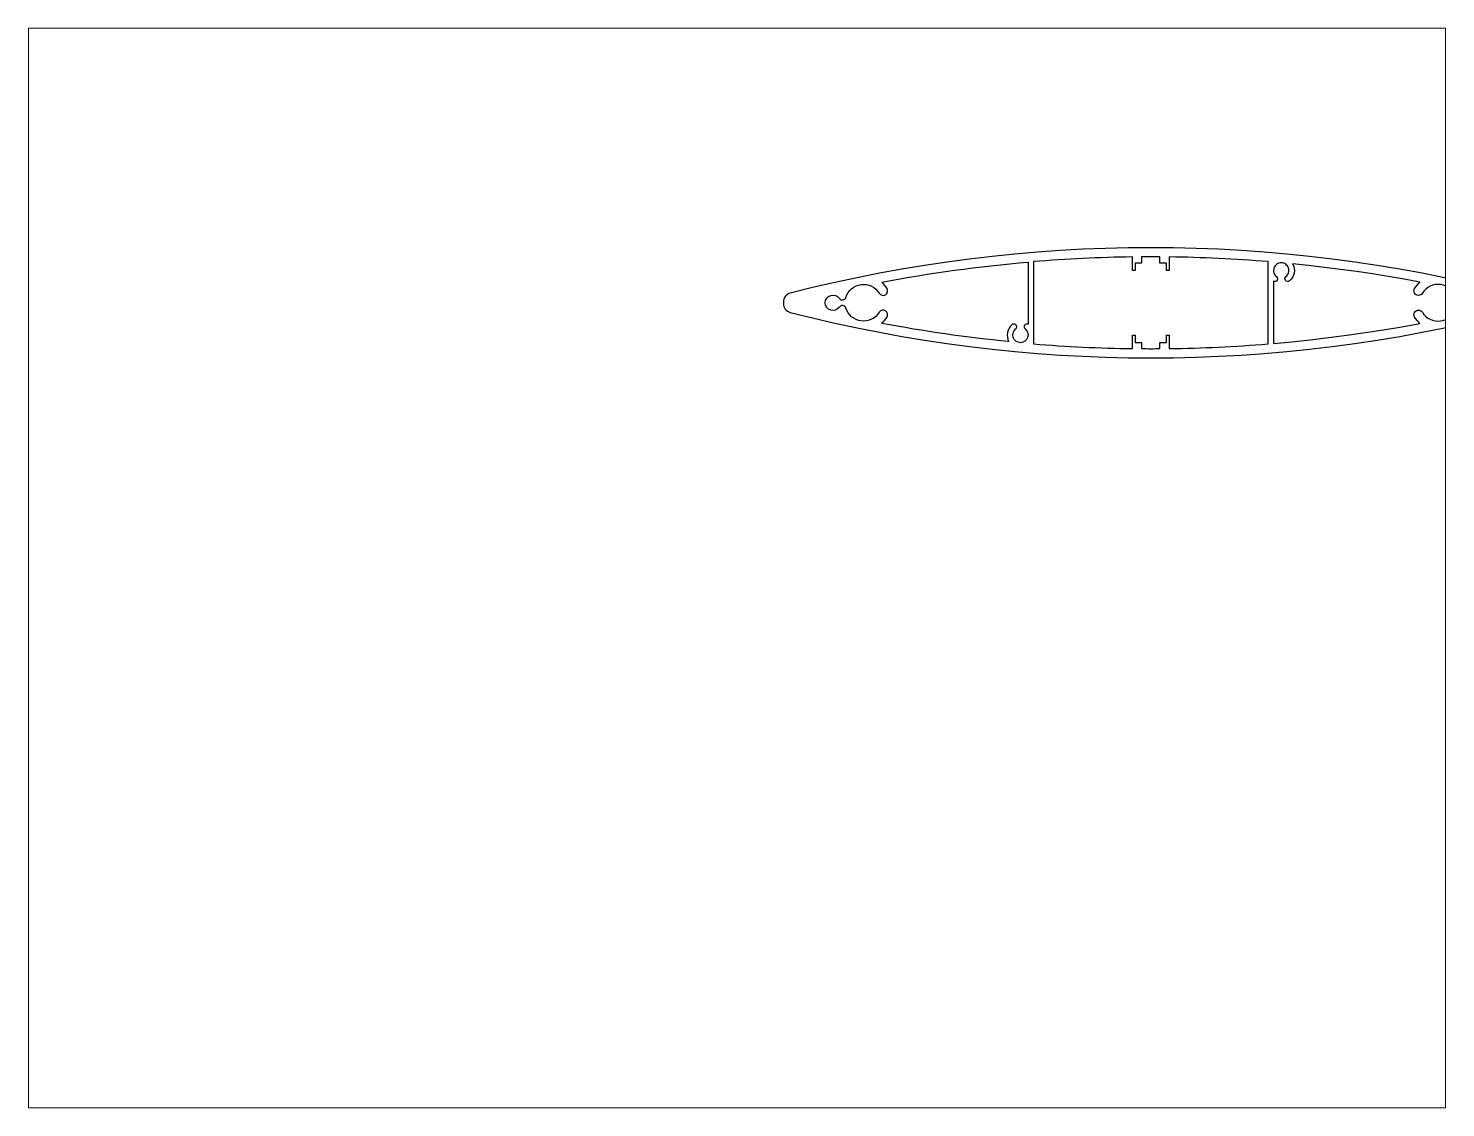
# Paper-space layout 'Layout1' of a CAD drawing. Extents: x 27 to 240, y 20 to 183.
# The model-space entities are those that its viewports show. They can reach past a viewport. Long polylines and large blocks are cut down to what shows.
import ezdxf

# ---------------------------------------------------------------- set-up
doc = ezdxf.new("R2010")
doc.units = 0
doc.header["$LTSCALE"] = 15
doc.layers.get('0').update_dxf_attribs({"linetype": 'CONTINUOUS'})

msp = doc.modelspace()

# ---------------------------------------------------------------- linework, layer by layer
at = {"color": 0, "linetype": 'CONTINUOUS', "ltscale": 0.05}
for points in [[(203.13, 202.72), (203.13, 202.33, 0.342458), (205.01, 199.9, 0.126181), (401.26, 199.9, 0.342458), (403.13, 202.33), (403.13, 202.72, 0.342458), (401.26, 205.14, 0.126181), (205.01, 205.14, 0.342458)], [(220.15, 201.07, 0.629377), (218.37, 201.34, -3.238303), (218.37, 203.71, 0.629377), (220.15, 203.98, -0.64774), (229.21, 205.12, 1), (231.34, 206.42, 0.074669), (229.91, 208.13, -0.025619), (269.73, 213.6), (269.73, 196.65, 0.91582), (268.92, 195.4, -2.913968), (266.35, 195.4, 1), (265.42, 196.58, 0.375736), (264.53, 191.93, -0.022285), (229.91, 196.91, 0.074669), (231.34, 198.62, 1), (229.21, 199.92, -0.64774)], [(271.23, 191.32, 0.017158), (298.13, 190.05), (298.13, 193.74), (298.88, 193.74), (298.88, 191.74), (300.63, 191.74), (300.63, 190.03, 0.003185), (305.63, 190.03), (305.63, 191.74), (307.38, 191.74), (307.38, 193.74), (308.13, 193.74), (308.13, 190.05, 0.017158), (335.03, 191.32), (335.03, 213.72, 0.017158), (308.13, 214.99), (308.13, 211.31), (307.38, 211.31), (307.38, 213.31), (305.63, 213.31), (305.63, 215.01, 0.003185), (300.63, 215.01), (300.63, 213.31), (298.88, 213.31), (298.88, 211.31), (298.13, 211.31), (298.13, 214.99, 0.017158), (271.23, 213.72)], [(339.92, 209.65, 2.913968), (337.35, 209.65, -0.91582), (336.53, 208.39), (336.53, 191.45, 0.025619), (376.36, 196.91, -0.074669), (374.93, 198.62, -1), (377.06, 199.92, 0.64774), (386.12, 201.07, -0.629377), (387.9, 201.34, 3.238303), (387.9, 203.71, -0.629377), (386.12, 203.98, 0.64774), (377.06, 205.12, -1), (374.93, 206.42, -0.074669), (376.36, 208.13, 0.022285), (341.74, 213.12, -0.375736), (340.85, 208.46, -1)]]:
    msp.add_lwpolyline(points, format="xyb", close=True, dxfattribs=at)

psp = doc.layouts.get("Layout1")

# ---------------------------------------------------------------- viewports
at = {"layer": '0', "color": 0, "linetype": 'BYBLOCK', "ltscale": 0.05}
psp.add_viewport(center=(133.35, 101.6), size=(213.36, 162.56), view_center_point=(190.51, 130.3), view_height=293.8955, dxfattribs=at)

doc.saveas('drawing.dxf')
